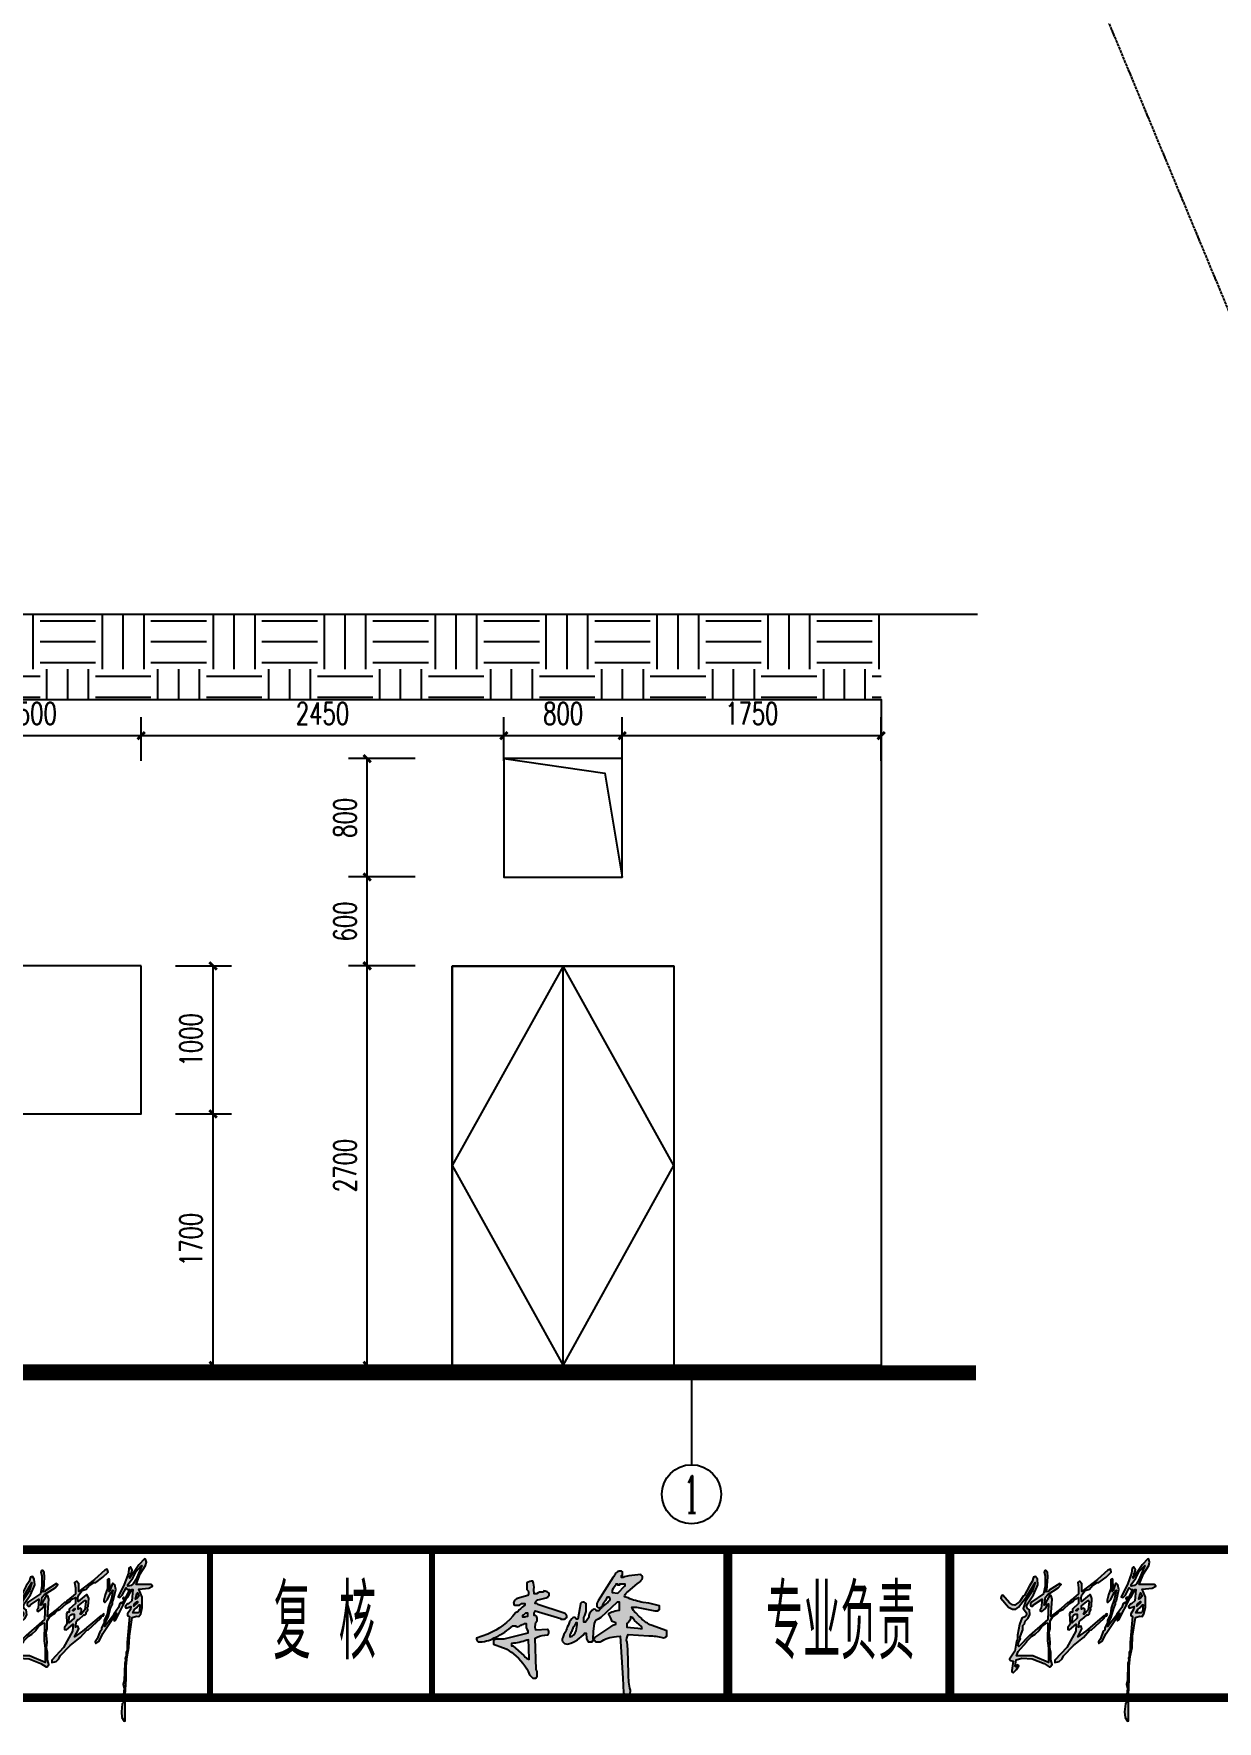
# Model space of a CAD drawing. Header units: millimetres. Extents: x -29538 to 115583, y -232866 to 15404.
# Drawn here: x 99341 to 107341, y -93585 to -82182 of the extents above; entities that cross this region are included whole.
import ezdxf
from ezdxf.enums import TextEntityAlignment as Align

# ---------------------------------------------------------------- set-up
doc = ezdxf.new("R2010")
doc.units = ezdxf.units.MM
doc.header["$LTSCALE"] = 10
doc.header["$MEASUREMENT"] = 0
doc.linetypes.add('DOTE', pattern=[2.42, 2, -0.2, 0.02, -0.2])
for name, color, linetype in [('AXIS', 3, 'Continuous'), ('AXIS_TEXT', 7, 'Continuous'), ('DIM_SYMB', 3, 'Continuous'), ('HIDE_B', 7, 'Continuous'), ('PUB_DIM', 3, 'Continuous'), ('QQ', 8, 'Continuous'), ('图框', 7, 'Continuous'), ('ＦＨＤＩ', 4, 'Continuous')]:
    doc.layers.add(name, color=color, linetype=linetype)
doc.styles.add('_TCH_AXIS', font='COMPLEX', dxfattribs={"bigfont": 'GBCBIG'})
doc.styles.add('COMPLEX', font='COMPLEX')
doc.styles.add('DIM_FONT', font='SIMPLEX', dxfattribs={"width": 0.7, "bigfont": 'GBCBIG'})
doc.styles.get("Standard").update_dxf_attribs({"font": 'gbenor.shx', "width": 0.75, "bigfont": 'gbcbig.shx'})
doc.dimstyles.new('DIMN50', dxfattribs={"dimscale": 0.5, "dimtxt": 300, "dimasz": 100, "dimexe": 250, "dimexo": 300, "dimgap": 150, "dimtad": 1, "dimdec": 0, "dimzin": 0, "dimdsep": 46, "dimtxsty": 'DIM_FONT', "dimblk": 'ARCHTICK', "dimcen": 0.09, "dimclrt": 7, "dimazin": 2, "dimtfac": 1, "dimtdec": 0, "dimtix": 1, "dimtmove": 2, "dimatfit": 3, "dimldrblk": 'ARCHTICK', "dimfxl": 0, "dimtolj": 1, "dimtzin": 0, "dimarcsym": 0})

# ---------------------------------------------------------------- blocks, each defined once
blk = doc.blocks.new('dwe')
at = {"linetype": 'Continuous'}
h = blk.add_hatch(color=256, dxfattribs=at)
h.paths.add_polyline_path([(32168.211, 20455.517), (32168.241, 20455.539, -0.076928), (32168.279, 20455.581, 0.343108), (32168.261, 20455.634), (32168.259, 20455.641), (32168.098, 20455.626, 0.082763), (32168.019, 20455.601), (32167.999, 20455.601), (32167.999, 20455.631), (32168.009, 20455.631), (32168.009, 20455.681, 0.433644), (32167.913, 20455.649, -0.083988), (32167.883, 20455.609), (32167.683, 20455.289, 0.241959), (32167.666, 20455.209, 0.088677), (32167.692, 20455.188), (32167.728, 20455.205, 0.005615), (32167.732, 20455.206), (32167.753, 20455.259, 0.154483), (32167.799, 20455.331, -1.209197), (32167.826, 20455.284, -0.109257), (32167.801, 20455.257, -0.116079), (32167.732, 20455.206), (32167.724, 20455.186, 0.148804), (32167.689, 20455.151), (32167.659, 20455.151), (32167.656, 20455.159, 0.636863), (32167.601, 20455.159, 0.220295), (32167.554, 20455.063), (32167.509, 20455.001), (32167.489, 20455.001), (32167.489, 20455.061), (32167.503, 20455.09), (32167.519, 20455.141), (32167.519, 20455.251), (32167.506, 20455.259, 0.524003), (32167.444, 20455.25), (32167.434, 20455.191), (32167.409, 20455.041), (32167.389, 20455.041), (32167.386, 20455.049, 0.551868), (32167.326, 20455.044, 0.11852), (32167.275, 20454.953, 0.071169), (32167.244, 20454.872), (32167.226, 20454.844, 0.10155), (32167.204, 20454.793, 0.705859), (32167.28, 20454.707, 0.161527), (32167.499, 20454.851), (32167.519, 20454.851), (32167.524, 20454.772), (32167.541, 20454.744), (32167.549, 20454.731), (32167.599, 20454.731), (32167.609, 20454.751), (32167.639, 20454.751), (32167.649, 20454.731), (32167.709, 20454.731, -0.124355), (32167.928, 20454.806), (32167.979, 20454.811), (32168.014, 20454.241), (32168.024, 20454.042, 0.594077), (32168.096, 20454.014, 0.243104), (32168.119, 20454.081, -0.084195), (32168.094, 20454.301), (32168.084, 20454.631), (32168.074, 20454.731), (32168.069, 20454.731, -0.200858), (32168.089, 20454.831), (32168.369, 20454.816, -0.063439), (32168.549, 20454.791, 0.343108), (32168.601, 20454.809), (32168.609, 20454.811), (32168.609, 20454.881), (32168.397, 20454.957), (32168.381, 20454.965, -0.084673), (32168.261, 20455.054, 0.071442), (32168.234, 20455.076), (32168.191, 20455.124, -0.149027), (32168.139, 20455.201), (32168.199, 20455.201), (32168.449, 20455.151), (32168.489, 20455.151, -0.295923), (32168.509, 20455.171), (32168.509, 20455.221), (32168.368, 20455.256), (32168.29, 20455.266, -0.064135), (32168.087, 20455.327), (32168.039, 20455.341, -0.249173), (32168.071, 20455.399), (32168.086, 20455.414)])
h.paths.add_polyline_path([(32168.049, 20455.491), (32168.041, 20455.489), (32167.949, 20455.391), (32167.869, 20455.401), (32167.869, 20455.431), (32167.886, 20455.454), (32167.915, 20455.493), (32167.919, 20455.511), (32167.949, 20455.511), (32167.949, 20455.501), (32167.969, 20455.501), (32167.969, 20455.511), (32168.049, 20455.511)], flags=16)
h.paths.add_polyline_path([(32167.969, 20455.271), (32167.969, 20455.161), (32167.938, 20455.156, 0.064743), (32167.841, 20455.127, 0.693991), (32167.834, 20455.09), (32167.851, 20455.054), (32167.87, 20455.006), (32167.897, 20454.997), (32167.919, 20454.991), (32167.919, 20454.971, 0.179878), (32167.871, 20454.949), (32167.851, 20454.937), (32167.636, 20454.794), (32167.629, 20454.771), (32167.609, 20454.771), (32167.614, 20454.872), (32167.624, 20454.951, -0.325645), (32167.681, 20455.039), (32167.716, 20455.064), (32167.936, 20455.264), (32167.939, 20455.271)], flags=16)
h.paths.add_polyline_path([(32168.119, 20455.071, -0.181335), (32168.156, 20455.049), (32168.173, 20455.023), (32168.266, 20454.939), (32168.279, 20454.911), (32168.22, 20454.916), (32168.069, 20454.931), (32168.069, 20454.981, 0.293881)], flags=16)
h.paths.add_polyline_path([(32167.399, 20454.991), (32167.399, 20454.961), (32167.384, 20454.882, -0.295272), (32167.299, 20454.801), (32167.299, 20454.831, 0.067267), (32167.325, 20454.883), (32167.343, 20454.93, 0.163021), (32167.369, 20454.971), (32167.379, 20454.966), (32167.379, 20454.991)], flags=16)
h = blk.add_hatch(color=256, dxfattribs=at)
h.paths.add_polyline_path([(32166.859, 20455.021, 0.138813), (32166.844, 20455.08, 0.305012), (32166.819, 20455.091, -0.192582), (32166.829, 20455.151), (32167.178, 20455.047), (32167.179, 20455.041, 0.254771), (32167.259, 20455.061, 0.439902), (32167.211, 20455.125), (32166.866, 20455.239, 0.288836), (32166.829, 20455.251, -0.33185), (32166.89, 20455.307), (32166.978, 20455.326, 0.248777), (32167.013, 20455.359), (32167.019, 20455.361), (32167.019, 20455.391), (32167.006, 20455.399, 0.156902), (32166.949, 20455.421, -0.226549), (32166.938, 20455.406, 0.203273), (32166.849, 20455.381), (32166.819, 20455.381), (32166.814, 20455.442, 0.141014), (32166.799, 20455.551, 0.181335), (32166.719, 20455.531), (32166.719, 20455.441, -0.388078), (32166.731, 20455.359), (32166.62, 20455.327, 0.123602), (32166.566, 20455.304, 0.460019), (32166.549, 20455.231), (32166.619, 20455.231), (32166.649, 20455.251), (32166.689, 20455.251), (32166.689, 20455.231), (32166.656, 20455.204), (32166.631, 20455.179, -0.071068), (32166.566, 20455.124, -0.129017), (32166.191, 20454.837), (32166.039, 20454.781, 0.313509), (32166.056, 20454.739), (32166.059, 20454.731, 0.126518), (32166.277, 20454.786), (32166.297, 20454.795, 0.073631), (32166.529, 20454.951), (32166.569, 20454.951), (32166.569, 20454.941, 0.306384), (32166.63, 20454.957, 0.101225), (32166.689, 20454.981), (32166.709, 20454.981, 0.192884), (32166.729, 20454.881), (32166.729, 20454.851), (32166.711, 20454.847), (32166.409, 20454.771), (32166.289, 20454.771, -0.295923), (32166.269, 20454.751), (32166.269, 20454.701), (32166.39, 20454.656), (32166.417, 20454.647, -0.097505), (32166.536, 20454.569, -0.139219), (32166.756, 20454.289), (32166.799, 20454.241), (32166.839, 20454.241), (32166.859, 20454.271), (32166.859, 20454.331), (32166.844, 20454.36), (32166.829, 20454.781), (32166.857, 20454.795, -0.122446), (32166.998, 20454.826, 0.488889), (32166.999, 20454.901), (32166.839, 20454.891, -0.138685), (32166.834, 20454.962, -0.251793)])
h.paths.add_polyline_path([(32166.729, 20455.081), (32166.7, 20455.077), (32166.699, 20455.071), (32166.659, 20455.071), (32166.659, 20455.091, 0.200858), (32166.699, 20455.121), (32166.729, 20455.121)], flags=16)
h.paths.add_polyline_path([(32166.739, 20454.761), (32166.744, 20454.652), (32166.749, 20454.491, -0.10594), (32166.681, 20454.544), (32166.676, 20454.549), (32166.527, 20454.677), (32166.509, 20454.681), (32166.509, 20454.711, 0.075528), (32166.718, 20454.756)], flags=16)
at = {"color": 7, "linetype": 'Continuous'}
for points in [[(32167.692, 20455.188), (32167.728, 20455.205, 0.121773), (32167.801, 20455.257, 0.109257), (32167.826, 20455.284, 1.209197), (32167.799, 20455.331, -0.154483), (32167.753, 20455.259), (32167.724, 20455.186, 0.148804), (32167.689, 20455.151), (32167.659, 20455.151), (32167.656, 20455.159, 0.636863), (32167.601, 20455.159, 0.220295), (32167.554, 20455.063), (32167.509, 20455.001), (32167.489, 20455.001), (32167.489, 20455.061), (32167.503, 20455.09), (32167.519, 20455.141), (32167.519, 20455.251), (32167.506, 20455.259, 0.524003), (32167.444, 20455.25), (32167.434, 20455.191), (32167.409, 20455.041), (32167.389, 20455.041), (32167.386, 20455.049, 0.551868), (32167.326, 20455.044, 0.11852), (32167.275, 20454.953, 0.071169), (32167.244, 20454.872), (32167.226, 20454.844, 0.10155), (32167.204, 20454.793, 0.705859), (32167.28, 20454.707, 0.161527), (32167.499, 20454.851), (32167.519, 20454.851), (32167.524, 20454.772), (32167.541, 20454.744), (32167.549, 20454.731), (32167.599, 20454.731), (32167.609, 20454.751), (32167.639, 20454.751), (32167.649, 20454.731), (32167.709, 20454.731, -0.124355), (32167.928, 20454.806), (32167.979, 20454.811), (32168.014, 20454.241), (32168.024, 20454.042, 0.594077), (32168.096, 20454.014, 0.243104), (32168.119, 20454.081, -0.084195), (32168.094, 20454.301), (32168.084, 20454.631), (32168.074, 20454.731), (32168.069, 20454.731, -0.200858), (32168.089, 20454.831), (32168.369, 20454.816, -0.063439), (32168.549, 20454.791, 0.343108), (32168.601, 20454.809), (32168.609, 20454.811), (32168.609, 20454.881), (32168.397, 20454.957), (32168.381, 20454.965, -0.084673), (32168.261, 20455.054, 0.071442), (32168.234, 20455.076), (32168.191, 20455.124, -0.149027), (32168.139, 20455.201), (32168.199, 20455.201), (32168.449, 20455.151), (32168.489, 20455.151, -0.295923), (32168.509, 20455.171), (32168.509, 20455.221), (32168.368, 20455.256), (32168.29, 20455.266, -0.064135), (32168.087, 20455.327), (32168.039, 20455.341, -0.249173), (32168.071, 20455.399), (32168.086, 20455.414), (32168.211, 20455.517), (32168.241, 20455.539, -0.076928), (32168.279, 20455.581, 0.343108), (32168.261, 20455.634), (32168.259, 20455.641), (32168.098, 20455.626, 0.082763), (32168.019, 20455.601), (32167.999, 20455.601), (32167.999, 20455.631), (32168.009, 20455.631), (32168.009, 20455.681, 0.433644), (32167.913, 20455.649, -0.083988), (32167.883, 20455.609), (32167.683, 20455.289, 0.241959), (32167.666, 20455.209, 0.088677), (32167.692, 20455.188, 0.088677)], [(32167.379, 20454.966), (32167.369, 20454.971, -0.163021), (32167.343, 20454.93), (32167.325, 20454.883, -0.067267), (32167.299, 20454.831), (32167.299, 20454.801, 0.295272), (32167.384, 20454.882), (32167.399, 20454.961), (32167.399, 20454.991), (32167.379, 20454.991), (32167.379, 20454.966)]]:
    blk.add_lwpolyline(points, format="xyb", close=True, dxfattribs=at)
for points in [[(32166.289, 20454.771, -0.295923), (32166.269, 20454.751), (32166.269, 20454.701), (32166.39, 20454.656), (32166.417, 20454.647, -0.097505), (32166.536, 20454.569, -0.139219), (32166.756, 20454.289), (32166.799, 20454.241), (32166.839, 20454.241), (32166.859, 20454.271), (32166.859, 20454.331), (32166.844, 20454.36), (32166.829, 20454.781), (32166.857, 20454.795, -0.122446), (32166.998, 20454.826, 0.488889), (32166.999, 20454.901), (32166.839, 20454.891, -0.138685), (32166.834, 20454.962, -0.251793), (32166.859, 20455.021, 0.138813), (32166.844, 20455.08, 0.305012), (32166.819, 20455.091, -0.192582), (32166.829, 20455.151), (32167.178, 20455.047), (32167.179, 20455.041, 0.254771), (32167.259, 20455.061, 0.439902), (32167.211, 20455.125), (32166.866, 20455.239, 0.288836), (32166.829, 20455.251, -0.33185), (32166.89, 20455.307), (32166.978, 20455.326, 0.248777), (32167.013, 20455.359), (32167.019, 20455.361), (32167.019, 20455.391), (32167.006, 20455.399, 0.156902), (32166.949, 20455.421, -0.226549), (32166.938, 20455.406, 0.203273), (32166.849, 20455.381), (32166.819, 20455.381), (32166.814, 20455.442, 0.141014), (32166.799, 20455.551, 0.181335), (32166.719, 20455.531), (32166.719, 20455.441, -0.388078), (32166.731, 20455.359), (32166.62, 20455.327, 0.123602), (32166.566, 20455.304, 0.460019), (32166.549, 20455.231), (32166.619, 20455.231), (32166.649, 20455.251), (32166.689, 20455.251), (32166.689, 20455.231), (32166.656, 20455.204), (32166.631, 20455.179, -0.071068), (32166.566, 20455.124, -0.129017), (32166.191, 20454.837), (32166.039, 20454.781, 0.313509), (32166.056, 20454.739), (32166.059, 20454.731, 0.126518), (32166.277, 20454.786), (32166.297, 20454.795, 0.073631), (32166.529, 20454.951), (32166.569, 20454.951), (32166.569, 20454.941, 0.306384), (32166.63, 20454.957, 0.101225), (32166.689, 20454.981), (32166.709, 20454.981, 0.192884), (32166.729, 20454.881), (32166.729, 20454.851), (32166.711, 20454.847), (32166.409, 20454.771), (32166.289, 20454.771), (32166.279, 20454.781)], [(32166.699, 20455.071), (32166.7, 20455.077), (32166.729, 20455.081), (32166.729, 20455.121), (32166.699, 20455.121, -0.200858), (32166.659, 20455.091), (32166.659, 20455.071), (32166.699, 20455.071)], [(32167.629, 20454.771), (32167.636, 20454.794), (32167.851, 20454.937), (32167.871, 20454.949, -0.179878), (32167.919, 20454.971), (32167.919, 20454.991), (32167.897, 20454.997), (32167.87, 20455.006), (32167.851, 20455.054), (32167.834, 20455.09, -0.693991), (32167.841, 20455.127, -0.064743), (32167.938, 20455.156), (32167.969, 20455.161), (32167.969, 20455.271), (32167.939, 20455.271), (32167.936, 20455.264), (32167.716, 20455.064), (32167.681, 20455.039, 0.325645), (32167.624, 20454.951), (32167.614, 20454.872), (32167.609, 20454.771), (32167.629, 20454.771)], [(32168.279, 20454.911), (32168.266, 20454.939), (32168.173, 20455.023), (32168.156, 20455.049, 0.181335), (32168.119, 20455.071, -0.293881), (32168.069, 20454.981), (32168.069, 20454.931), (32168.22, 20454.916), (32168.279, 20454.911)], [(32166.749, 20454.491), (32166.744, 20454.652), (32166.739, 20454.761), (32166.718, 20454.756, -0.075528), (32166.509, 20454.711), (32166.509, 20454.681), (32166.527, 20454.677), (32166.676, 20454.549), (32166.681, 20454.544, 0.10594), (32166.749, 20454.491)]]:
    blk.add_lwpolyline(points, format="xyb", dxfattribs=at)
blk.add_lwpolyline([(32167.949, 20455.391), (32168.041, 20455.489), (32168.049, 20455.491), (32168.049, 20455.511), (32167.969, 20455.511), (32167.969, 20455.501), (32167.949, 20455.501), (32167.949, 20455.511), (32167.919, 20455.511), (32167.915, 20455.493), (32167.886, 20455.454), (32167.869, 20455.431), (32167.869, 20455.401), (32167.949, 20455.391)], dxfattribs=at)
blk = doc.blocks.new('chf')
at = {"linetype": 'Continuous'}
h = blk.add_hatch(color=4, dxfattribs=at)
h.paths.add_polyline_path([(283, 254), (289, 260), (293, 268), (292, 278), (288, 281), (286, 285), (288, 291), (301, 310), (310, 331), (309, 343), (305, 349), (301, 347), (298, 338), (292, 329), (282, 309), (279, 307), (272, 296), (261, 288), (256, 289), (250, 293), (236, 309), (233, 308), (232, 303), (248, 284), (256, 280), (263, 280), (269, 284), (286, 306), (304, 336), (298, 317), (284, 296), (279, 281), (286, 272), (286, 267), (284, 264), (276, 261), (271, 247), (267, 225), (267, 216), (265, 212), (261, 191), (250, 174), (252, 171), (258, 170), (255, 150), (255, 147), (258, 145), (265, 152), (270, 160), (266, 162), (264, 158), (262, 159), (264, 173), (276, 176), (298, 175), (323, 165), (334, 158), (336, 158), (340, 163), (337, 173), (337, 188), (335, 198), (336, 210), (334, 231), (336, 238), (336, 255), (341, 263), (351, 270), (356, 276), (363, 279), (377, 292), (384, 296), (387, 300), (396, 304), (396, 292), (383, 280), (383, 273), (379, 273), (377, 270), (378, 248), (373, 241), (373, 237), (377, 236), (391, 248), (390, 233), (371, 199), (346, 172), (346, 167), (355, 169), (361, 175), (364, 181), (385, 203), (406, 220), (420, 235), (423, 236), (449, 260), (452, 265), (450, 266), (411, 233), (394, 221), (403, 238), (401, 244), (396, 242), (398, 254), (401, 258), (403, 258), (414, 268), (416, 267), (419, 270), (419, 273), (422, 278), (421, 283), (423, 286), (424, 302), (421, 310), (419, 310), (402, 296), (401, 304), (403, 310), (410, 319), (419, 322), (425, 330), (435, 336), (439, 336), (454, 347), (465, 358), (464, 363), (463, 364), (458, 362), (436, 342), (403, 317), (403, 333), (398, 339), (394, 336), (396, 325), (396, 312), (380, 299), (376, 294), (373, 294), (359, 281), (337, 264), (340, 301), (338, 308), (335, 309), (323, 288), (326, 305), (331, 311), (353, 325), (359, 332), (356, 334), (334, 320), (332, 317), (327, 316), (329, 320), (331, 348), (330, 357), (327, 361), (325, 361), (323, 358), (325, 350), (325, 328), (322, 312), (297, 295), (294, 291), (294, 288), (296, 286), (299, 286), (301, 289), (319, 301), (317, 281), (315, 278), (315, 276), (318, 275), (326, 281), (329, 286), (329, 290), (332, 291), (331, 258), (292, 224), (270, 201), (268, 202), (269, 209), (273, 217), (272, 220), (278, 236), (278, 245), (282, 249)])
h.paths.add_polyline_path([(297, 223), (304, 227), (313, 235), (313, 237), (318, 243), (329, 251), (331, 250), (330, 213), (332, 197), (332, 167), (299, 181), (265, 181), (268, 190), (286, 210), (287, 213)], flags=16)
h.paths.add_polyline_path([(382, 251), (383, 264), (386, 268), (389, 269), (393, 269), (393, 261)], flags=16)
h.paths.add_polyline_path([(390, 277), (394, 281), (395, 281), (395, 279), (392, 276)], flags=16)
h.paths.add_polyline_path([(402, 280), (402, 287), (416, 298), (417, 298), (418, 296), (416, 278), (408, 269), (406, 269), (409, 275), (409, 280), (407, 282)], flags=16)
h.paths.add_polyline_path([(508, 291), (506, 291), (501, 285), (503, 282), (513, 285), (512, 279), (506, 270), (506, 266), (510, 264), (505, 209), (505, 193), (503, 188), (503, 180), (501, 176), (502, 171), (500, 166), (499, 129), (497, 121), (499, 112), (497, 93), (498, 83), (495, 80), (493, 63), (494, 51), (499, 43), (501, 44), (501, 98), (503, 132), (503, 159), (505, 180), (509, 199), (510, 223), (516, 262), (525, 265), (530, 264), (534, 270), (537, 283), (537, 305), (530, 322), (551, 324), (559, 328), (556, 332), (524, 332), (533, 354), (544, 372), (546, 379), (544, 385), (542, 386), (530, 373), (511, 345), (510, 347), (513, 352), (513, 356), (515, 358), (516, 363), (512, 369), (509, 366), (508, 356), (499, 332), (486, 306), (490, 304), (495, 309), (503, 325), (506, 321), (510, 321), (498, 297), (494, 292), (493, 294), (490, 292), (487, 283), (477, 269), (479, 267), (483, 271), (477, 258), (478, 255), (481, 257), (504, 302), (507, 305), (515, 321), (517, 321), (515, 297)])
h.paths.add_polyline_path([(520, 290), (526, 295), (527, 296), (527, 293), (519, 286)], flags=16)
h.paths.add_polyline_path([(523, 301), (526, 313), (527, 314), (530, 307), (526, 302)], flags=16)
h.paths.add_polyline_path([(530, 289), (532, 289), (531, 275), (528, 272), (517, 272), (521, 279), (526, 283)], flags=16)
h.paths.add_polyline_path([(507, 328), (507, 332), (517, 345), (524, 359), (535, 371), (536, 372), (524, 343), (518, 333), (514, 330)], flags=16)
h.paths.add_polyline_path([(467, 317), (469, 325), (468, 343), (466, 344), (464, 342), (464, 323), (459, 310), (456, 299), (456, 296), (458, 294), (464, 300), (471, 315), (475, 320), (472, 302), (465, 282), (463, 269), (457, 256), (457, 251), (451, 240), (451, 236), (448, 233), (442, 217), (438, 211), (439, 207), (446, 212), (454, 228), (478, 264), (477, 268), (458, 243), (459, 250), (465, 263), (470, 282), (474, 290), (474, 295), (476, 298), (481, 321), (479, 331), (476, 334), (474, 334), (469, 319)])
h.paths.add_polyline_path([(499, 304), (498, 305), (496, 303), (497, 301)], flags=17)
h.paths.add_polyline_path([(457, 269), (455, 270), (452, 266), (454, 265)], flags=17)
at = {"color": 4, "linetype": 'Continuous', "elevation": 15644317}
for points in [[(464, 363), (463, 364), (458, 362), (436, 342), (403, 317), (403, 333), (398, 339), (394, 336), (396, 325), (396, 312), (380, 299), (376, 294), (373, 294), (359, 281), (337, 264), (340, 301), (338, 308), (335, 309), (323, 288), (326, 305), (331, 311), (353, 325), (359, 332), (356, 334), (334, 320), (332, 317), (327, 316), (329, 320), (331, 348), (330, 357), (327, 361), (325, 361), (323, 358), (325, 350), (325, 328), (322, 312), (297, 295), (294, 291), (294, 288), (296, 286), (299, 286), (301, 289), (319, 301), (317, 281), (315, 278), (315, 276), (318, 275), (326, 281), (329, 286), (329, 290), (332, 291), (331, 258), (292, 224), (270, 201), (268, 202), (269, 209), (273, 217), (272, 220), (278, 236), (278, 245), (282, 249), (283, 254), (289, 260), (293, 268), (292, 278), (288, 281), (286, 285), (288, 291), (301, 310), (310, 331), (309, 343), (305, 349), (301, 347), (298, 338), (292, 329), (282, 309), (279, 307), (272, 296), (261, 288), (256, 289), (250, 293), (236, 309), (233, 308), (232, 303), (248, 284), (256, 280), (263, 280), (269, 284), (286, 306), (304, 336), (298, 317), (284, 296), (279, 281), (286, 272), (286, 267), (284, 264), (276, 261), (271, 247), (267, 225), (267, 216), (265, 212), (261, 191), (250, 174), (252, 171), (258, 170), (255, 150), (255, 147), (258, 145), (265, 152), (270, 160), (266, 162), (264, 158), (262, 159), (264, 173), (276, 176), (298, 175), (323, 165), (334, 158), (336, 158), (340, 163), (337, 173), (337, 188), (335, 198), (336, 210), (334, 231), (336, 238), (336, 255), (341, 263), (351, 270), (356, 276), (363, 279), (377, 292), (384, 296), (387, 300), (396, 304), (396, 292), (383, 280), (383, 273), (379, 273), (377, 270), (378, 248), (373, 241), (373, 237), (377, 236), (391, 248), (390, 233), (371, 199), (346, 172), (346, 167), (355, 169), (361, 175), (364, 181), (385, 203), (406, 220), (420, 235), (423, 236), (449, 260), (452, 265), (450, 266), (411, 233), (394, 221), (403, 238), (401, 244), (396, 242), (398, 254), (401, 258), (403, 258), (414, 268), (416, 267), (419, 270), (419, 273), (422, 278), (421, 283), (423, 286), (424, 302), (421, 310), (419, 310), (402, 296), (401, 304), (403, 310), (410, 319), (419, 322), (425, 330), (435, 336), (439, 336), (454, 347), (465, 358), (464, 363)], [(544, 385), (542, 386), (530, 373), (511, 345), (510, 347), (513, 352), (513, 356), (515, 358), (516, 363), (512, 369), (509, 366), (508, 356), (499, 332), (486, 306), (490, 304), (495, 309), (503, 325), (506, 321), (510, 321), (498, 297), (494, 292), (493, 294), (490, 292), (487, 283), (477, 269), (479, 267), (483, 271), (477, 258), (478, 255), (481, 257), (504, 302), (507, 305), (515, 321), (517, 321), (515, 297), (508, 291), (506, 291), (501, 285), (503, 282), (513, 285), (512, 279), (506, 270), (506, 266), (510, 264), (505, 209), (505, 193), (503, 188), (503, 180), (501, 176), (502, 171), (500, 166), (499, 129), (497, 121), (499, 112), (497, 93), (498, 83), (495, 80), (493, 63), (494, 51), (499, 43), (501, 44), (501, 98), (503, 132), (503, 159), (505, 180), (509, 199), (510, 223), (516, 262), (525, 265), (530, 264), (534, 270), (537, 283), (537, 305), (530, 322), (551, 324), (559, 328), (556, 332), (524, 332), (533, 354), (544, 372), (546, 379), (544, 385)], [(535, 371), (536, 372), (524, 343), (518, 333), (514, 330), (507, 328), (507, 332), (517, 345), (524, 359), (535, 371)], [(468, 343), (466, 344), (464, 342), (464, 323), (459, 310), (456, 299), (456, 296), (458, 294), (464, 300), (471, 315), (475, 320), (472, 302), (465, 282), (463, 269), (457, 256), (457, 251), (451, 240), (451, 236), (448, 233), (442, 217), (438, 211), (439, 207), (446, 212), (454, 228), (478, 264), (477, 268), (458, 243), (459, 250), (465, 263), (470, 282), (474, 290), (474, 295), (476, 298), (481, 321), (479, 331), (476, 334), (474, 334), (469, 319), (467, 317), (469, 325), (468, 343)], [(416, 298), (417, 298), (418, 296), (416, 278), (408, 269), (406, 269), (409, 275), (409, 280), (407, 282), (402, 280), (402, 287), (416, 298)], [(499, 304), (498, 305), (496, 303), (497, 301), (499, 304)], [(530, 289), (532, 289), (531, 275), (528, 272), (517, 272), (521, 279), (526, 283), (530, 289)], [(526, 295), (527, 296), (527, 293), (519, 286), (520, 290), (526, 295)], [(526, 313), (527, 314), (530, 307), (526, 302), (523, 301), (526, 313)], [(329, 251), (331, 250), (330, 213), (332, 197), (332, 167), (299, 181), (265, 181), (268, 190), (286, 210), (287, 213), (297, 223), (304, 227), (313, 235), (313, 237), (318, 243), (329, 251)], [(389, 269), (393, 269), (393, 261), (382, 251), (383, 264), (386, 268), (389, 269)], [(394, 281), (395, 281), (395, 279), (392, 276), (390, 277), (394, 281)], [(457, 269), (455, 270), (452, 266), (454, 265), (457, 269)]]:
    blk.add_lwpolyline(points, dxfattribs=at)
blk = doc.blocks.new('_ArchTick')
at = {"color": 0, "linetype": 'ByBlock', "const_width": 0.4}
blk.add_lwpolyline([(-0.5, -0.5), (0.5, 0.5)], dxfattribs=at)
blk = doc.blocks.new('*D712')
at = {"layer": 'Defpoints', "color": 0}
for p in [(105069, -86925), (103319, -87246), (105069, -87246)]:
    blk.add_point(p, dxfattribs=at)
at = {"layer": 'PUB_DIM', "color": 0, "lineweight": -2}
for p, q in [((103319, -87096), (103319, -86800)), ((105069, -87096), (105069, -86800)), ((103319, -86925), (105069, -86925))]:
    blk.add_line(p, q, dxfattribs=at)
at = {"layer": 'PUB_DIM', "color": 0, "lineweight": -2, "xscale": 50, "yscale": 50, "zscale": 50, "rotation": 180}
blk.add_blockref('_ArchTick', (103319, -86925), dxfattribs=at)
at = {"layer": 'PUB_DIM', "color": 0, "lineweight": -2, "xscale": 50, "yscale": 50, "zscale": 50}
blk.add_blockref('_ArchTick', (105069, -86925), dxfattribs=at)
at = {"layer": 'PUB_DIM', "color": 7, "insert": (104194, -86775), "char_height": 150, "attachment_point": 5, "style": 'DIM_FONT'}
blk.add_mtext('\\A1;1750', dxfattribs=at)
blk = doc.blocks.new('*D713')
at = {"layer": 'Defpoints', "color": 0}
for p in [(103319, -86925), (102519, -87246), (103319, -87246)]:
    blk.add_point(p, dxfattribs=at)
at = {"layer": 'PUB_DIM', "color": 0, "lineweight": -2}
for p, q in [((102519, -87096), (102519, -86800)), ((103319, -87096), (103319, -86800)), ((102519, -86925), (103319, -86925))]:
    blk.add_line(p, q, dxfattribs=at)
at = {"layer": 'PUB_DIM', "color": 0, "lineweight": -2, "xscale": 50, "yscale": 50, "zscale": 50, "rotation": 180}
blk.add_blockref('_ArchTick', (102519, -86925), dxfattribs=at)
at = {"layer": 'PUB_DIM', "color": 0, "lineweight": -2, "xscale": 50, "yscale": 50, "zscale": 50}
blk.add_blockref('_ArchTick', (103319, -86925), dxfattribs=at)
at = {"layer": 'PUB_DIM', "color": 7, "insert": (102919, -86775), "char_height": 150, "attachment_point": 5, "style": 'DIM_FONT'}
blk.add_mtext('\\A1;800', dxfattribs=at)
blk = doc.blocks.new('*D714')
at = {"layer": 'Defpoints', "color": 0}
for p in [(102519, -86925), (100068, -87246), (102519, -87246)]:
    blk.add_point(p, dxfattribs=at)
at = {"layer": 'PUB_DIM', "color": 0, "lineweight": -2}
for p, q in [((100068, -87096), (100068, -86800)), ((102519, -87096), (102519, -86800)), ((100068, -86925), (102519, -86925))]:
    blk.add_line(p, q, dxfattribs=at)
at = {"layer": 'PUB_DIM', "color": 0, "lineweight": -2, "xscale": 50, "yscale": 50, "zscale": 50, "rotation": 180}
blk.add_blockref('_ArchTick', (100068, -86925), dxfattribs=at)
at = {"layer": 'PUB_DIM', "color": 0, "lineweight": -2, "xscale": 50, "yscale": 50, "zscale": 50}
blk.add_blockref('_ArchTick', (102519, -86925), dxfattribs=at)
at = {"layer": 'PUB_DIM', "color": 7, "insert": (101294, -86775), "char_height": 150, "attachment_point": 5, "style": 'DIM_FONT'}
blk.add_mtext('\\A1;2450', dxfattribs=at)
blk = doc.blocks.new('*D715')
at = {"layer": 'Defpoints', "color": 0}
for p in [(100068, -86925), (98568, -87246), (100068, -87246)]:
    blk.add_point(p, dxfattribs=at)
at = {"layer": 'PUB_DIM', "color": 0, "lineweight": -2}
for p, q in [((98568, -87096), (98568, -86800)), ((100068, -87096), (100068, -86800)), ((98568, -86925), (100068, -86925))]:
    blk.add_line(p, q, dxfattribs=at)
at = {"layer": 'PUB_DIM', "color": 0, "lineweight": -2, "xscale": 50, "yscale": 50, "zscale": 50, "rotation": 180}
blk.add_blockref('_ArchTick', (98568, -86925), dxfattribs=at)
at = {"layer": 'PUB_DIM', "color": 0, "lineweight": -2, "xscale": 50, "yscale": 50, "zscale": 50}
blk.add_blockref('_ArchTick', (100068, -86925), dxfattribs=at)
at = {"layer": 'PUB_DIM', "color": 7, "insert": (99318, -86775), "char_height": 150, "attachment_point": 5, "style": 'DIM_FONT'}
blk.add_mtext('\\A1;1500', dxfattribs=at)
blk = doc.blocks.new('*D722')
at = {"layer": 'Defpoints', "color": 0}
for p in [(100150, -88481), (100554, -88481), (100150, -89481)]:
    blk.add_point(p, dxfattribs=at)
at = {"layer": 'PUB_DIM', "color": 0, "lineweight": -2}
for p, q in [((100300, -88481), (100679, -88481)), ((100554, -89481), (100554, -88481)), ((100300, -89481), (100679, -89481))]:
    blk.add_line(p, q, dxfattribs=at)
at = {"layer": 'PUB_DIM', "color": 0, "lineweight": -2, "xscale": 50, "yscale": 50, "zscale": 50}
for p, rotation in [((100554, -88481), 90), ((100554, -89481), 270)]:
    blk.add_blockref('_ArchTick', p, dxfattribs=dict(at, rotation=rotation))
at = {"layer": 'PUB_DIM', "color": 7, "insert": (100404, -88981), "char_height": 150, "attachment_point": 5, "rotation": 90, "style": 'DIM_FONT'}
blk.add_mtext('\\A1;1000', dxfattribs=at)
blk = doc.blocks.new('*D723')
at = {"layer": 'Defpoints', "color": 0}
for p in [(100150, -89481), (100554, -89481), (100150, -91180)]:
    blk.add_point(p, dxfattribs=at)
at = {"layer": 'PUB_DIM', "color": 0, "lineweight": -2}
for p, q in [((100300, -89481), (100679, -89481)), ((100554, -91180), (100554, -89481)), ((100300, -91180), (100679, -91180))]:
    blk.add_line(p, q, dxfattribs=at)
at = {"layer": 'PUB_DIM', "color": 0, "lineweight": -2, "xscale": 50, "yscale": 50, "zscale": 50}
for p, rotation in [((100554, -89481), 90), ((100554, -91180), 270)]:
    blk.add_blockref('_ArchTick', p, dxfattribs=dict(at, rotation=rotation))
at = {"layer": 'PUB_DIM', "color": 7, "insert": (100404, -90330), "char_height": 150, "attachment_point": 5, "rotation": 90, "style": 'DIM_FONT'}
blk.add_mtext('\\A1;1700', dxfattribs=at)
blk = doc.blocks.new('*D724')
at = {"layer": 'Defpoints', "color": 0}
for p in [(101595, -87080), (102069, -87080), (102069, -87880)]:
    blk.add_point(p, dxfattribs=at)
at = {"layer": 'PUB_DIM', "color": 0, "lineweight": -2}
for p, q in [((101919, -87080), (101470, -87080)), ((101595, -87880), (101595, -87080)), ((101919, -87880), (101470, -87880))]:
    blk.add_line(p, q, dxfattribs=at)
at = {"layer": 'PUB_DIM', "color": 0, "lineweight": -2, "xscale": 50, "yscale": 50, "zscale": 50}
for p, rotation in [((101595, -87080), 90), ((101595, -87880), 270)]:
    blk.add_blockref('_ArchTick', p, dxfattribs=dict(at, rotation=rotation))
at = {"layer": 'PUB_DIM', "color": 7, "insert": (101445, -87480), "char_height": 150, "attachment_point": 5, "rotation": 90, "style": 'DIM_FONT'}
blk.add_mtext('\\A1;800', dxfattribs=at)
blk = doc.blocks.new('*D725')
at = {"layer": 'Defpoints', "color": 0}
for p in [(101595, -87880), (102069, -87880), (102069, -88480)]:
    blk.add_point(p, dxfattribs=at)
at = {"layer": 'PUB_DIM', "color": 0, "lineweight": -2}
for p, q in [((101919, -87880), (101470, -87880)), ((101595, -88480), (101595, -87880)), ((101919, -88480), (101470, -88480))]:
    blk.add_line(p, q, dxfattribs=at)
at = {"layer": 'PUB_DIM', "color": 0, "lineweight": -2, "xscale": 50, "yscale": 50, "zscale": 50}
for p, rotation in [((101595, -87880), 90), ((101595, -88480), 270)]:
    blk.add_blockref('_ArchTick', p, dxfattribs=dict(at, rotation=rotation))
at = {"layer": 'PUB_DIM', "color": 7, "insert": (101445, -88180), "char_height": 150, "attachment_point": 5, "rotation": 90, "style": 'DIM_FONT'}
blk.add_mtext('\\A1;600', dxfattribs=at)
blk = doc.blocks.new('*D726')
at = {"layer": 'Defpoints', "color": 0}
for p in [(101595, -88480), (102069, -88480), (102069, -91180)]:
    blk.add_point(p, dxfattribs=at)
at = {"layer": 'PUB_DIM', "color": 0, "lineweight": -2}
for p, q in [((101919, -88480), (101470, -88480)), ((101595, -91180), (101595, -88480)), ((101919, -91180), (101470, -91180))]:
    blk.add_line(p, q, dxfattribs=at)
at = {"layer": 'PUB_DIM', "color": 0, "lineweight": -2, "xscale": 50, "yscale": 50, "zscale": 50}
for p, rotation in [((101595, -88480), 90), ((101595, -91180), 270)]:
    blk.add_blockref('_ArchTick', p, dxfattribs=dict(at, rotation=rotation))
at = {"layer": 'PUB_DIM', "color": 7, "insert": (101445, -89830), "char_height": 150, "attachment_point": 5, "rotation": 90, "style": 'DIM_FONT'}
blk.add_mtext('\\A1;2700', dxfattribs=at)
blk = doc.blocks.new('_AXISO')
blk.add_circle((0, 0), 0.5)
at = {"layer": 'AXIS_TEXT', "style": 'COMPLEX', "width": 1.041667}
blk.add_attdef('A', text='', height=0.56, dxfattribs=at).set_placement((-0.25, -0.28), (0.25, -0.28), align=Align.FIT)

msp = doc.modelspace()

# ---------------------------------------------------------------- hatches: boundary and pattern name
h = msp.add_hatch()
h.set_pattern_fill('土壤', color=256, scale=100)
h.set_pattern_definition([(0, (-49866.44, -57930.2), (375, 375), [375, -375]), (0, (-49866.44, -57789.56), (375, 375), [375, -375]), (0, (-49866.44, -57648.94), (375, 375), [375, -375]), (90, (-49819.56, -57602.06), (-375, 375), [375, -375]), (90, (-49678.94, -57602.06), (-375, 375), [375, -375]), (90, (-49538.3, -57602.06), (-375, 375), [375, -375])])
h.paths.add_polyline_path([(84868.82, -86106.21), (105068.82, -86106.21), (105068.82, -86680.21), (84868.82, -86680.21)])

# ---------------------------------------------------------------- linework, layer by layer
at = {"linetype": 'DOTE'}
msp.add_line((105028.25, -78316.01), (108971.01, -87787.87), dxfattribs=at)
for p, q in [((103668.8, -88481.66), (102168.8, -88481.66)), ((102918.8, -88481.66), (102168.8, -89830.07)), ((102918.8, -91180.21), (102918.8, -88481.66)), ((103668.8, -89830.07), (102918.8, -88481.66)), ((102168.8, -89830.07), (102918.8, -91180.21)), ((102918.8, -91180.21), (103668.8, -89830.07))]:
    msp.add_line(p, q)
for points in [[(84868.82, -86680.21), (105068.82, -86680.21), (105068.82, -91180.21), (84868.82, -91180.21)], [(103318.8, -87080.21), (102518.8, -87080.21), (102518.8, -87880.21), (103318.8, -87880.21)], [(100068.39, -88480.66), (98568.39, -88480.66), (98568.39, -89480.66), (100068.39, -89480.66)], [(102168.8, -88481.66), (103668.8, -88481.66), (103668.8, -91180.21), (102168.8, -91180.21)]]:
    msp.add_lwpolyline(points, close=True)
msp.add_lwpolyline([(102518.8, -87080.21), (103200.98, -87179.44), (103318.8, -87880.21)])
at = {"const_width": 100}
msp.add_lwpolyline([(81246.1, -91230.21), (105709.97, -91230.21)], dxfattribs=at)
at = {"layer": 'AXIS'}
msp.add_line((103787.25, -91230.21), (103787.25, -91851.51), dxfattribs=at)
at = {"layer": 'DIM_SYMB'}
msp.add_lwpolyline([(105720.59, -86106.21), (93609.59, -86106.21), (93571.37, -86211.21), (93534.34, -86001.21), (93497.09, -86106.21), (81386.09, -86106.21)], dxfattribs=at)
at = {"layer": 'HIDE_B', "flags": 128}
msp.add_lwpolyline([(76532.6, -92425.77), (76532.6, -92425.77), (76532.6, -92425.77), (76532.6, -65725.77), (76532.6, -65725.77), (76532.6, -65725.77), (114532.6, -65725.77), (114532.6, -65725.77), (114532.6, -65725.77), (114532.6, -65725.77), (114532.6, -65725.77), (114532.6, -65725.77), (114532.6, -92425.77), (114532.6, -92425.77), (76532.6, -92425.77)], close=True, dxfattribs=at)
at = {"layer": 'QQ'}
for p, q in [((102168.8, -88479.93), (102168.8, -91180.21)), ((102168.8, -88481.66), (102168.8, -88481.66)), ((103668.8, -88479.93), (103668.8, -91180.21)), ((103668.8, -88481.66), (103668.8, -88481.66))]:
    msp.add_line(p, q, dxfattribs=at)
at = {"layer": '图框', "linetype": 'Continuous', "const_width": 60}
for points in [[(114532.6, -65725.77), (76532.6, -65725.77), (76532.6, -93425.77), (114532.6, -93425.77), (114532.6, -65725.77)], [(76532.6, -92425.77), (114532.6, -92425.77)], [(104032.6, -93425.77), (104032.6, -92425.77)], [(104032.6, -93425.77), (104032.6, -92425.77)], [(105532.6, -93425.77), (105532.6, -92425.77)]]:
    msp.add_lwpolyline(points, dxfattribs=at)
at = {"layer": '图框', "const_width": 40}
for points in [[(100532.6, -93425.77), (100532.6, -92425.77)], [(102032.6, -93425.77), (102032.6, -92425.77)]]:
    msp.add_lwpolyline(points, dxfattribs=at)

# ---------------------------------------------------------------- block references
at = {"layer": 'AXIS'}
ref = msp.add_blockref('_AXISO', (103787.25, -92051.51), dxfattribs=dict(at, xscale=400, yscale=400, zscale=400))
ref.add_attrib('A', '1', dxfattribs={"layer": 'AXIS_TEXT', "height": 249.83, "style": '_TCH_AXIS'}).set_placement((103733.71, -92176.42), (103840.78, -92176.42), align=Align.FIT)
at = {"layer": 'ＦＨＤＩ'}
for name, p, xscale, yscale, zscale in [('chf', (98356.08, -93722.57, -34417497.4), 3.200000000011642, 3.200000000011642, 3.19999999999709), ('dwe', (-15980684.64, -10320414.95), 500, 500, 500), ('chf', (105136.57, -93722.57, -34417497.4), 3.200000000011642, 3.200000000011642, 3.19999999999709)]:
    msp.add_blockref(name, p, dxfattribs=dict(at, xscale=xscale, yscale=yscale, zscale=zscale))

# ---------------------------------------------------------------- texts
at = {"layer": '图框', "width": 0.7}
msp.add_text('复 核', height=500, dxfattribs=at).set_placement((101308.31, -92916.31), align=Align.MIDDLE_CENTER)
at = {"layer": '图框', "linetype": 'Continuous', "width": 0.7}
msp.add_text('专业负责', height=500, dxfattribs=at).set_placement((104793.39, -92916.31), align=Align.MIDDLE_CENTER)

# ---------------------------------------------------------------- dimensions: what is measured, and where the dimension line sits
at = {"layer": 'PUB_DIM'}
for p1, p2, distance, picture, middle in [((98568.39, -87245.56), (100068.39, -87245.56), 320.72, '*D715', (99318.39, -86774.84)), ((100068.39, -87245.56), (102518.8, -87245.56), 320.72, '*D714', (101293.6, -86774.84)), ((102518.8, -87245.56), (103318.8, -87245.56), 320.72, '*D713', (102918.8, -86774.84)), ((103318.8, -87245.56), (105068.82, -87245.56), 320.72, '*D712', (104193.81, -86774.84)), ((102068.58, -87880.21), (102068.58, -87080.21), 473.23, '*D724', (101445.35, -87480.21)), ((102068.58, -88479.93), (102068.58, -87880.21), 473.23, '*D725', (101445.35, -88180.07)), ((100150.48, -89480.66), (100150.48, -88480.66), -403.9, '*D722', (100404.38, -88980.66)), ((102068.58, -91180.21), (102068.58, -88479.93), 473.23, '*D726', (101445.35, -89830.07)), ((100150.48, -91180.21), (100150.48, -89480.66), -403.9, '*D723', (100404.38, -90330.43))]:
    dim = msp.add_aligned_dim(p1=p1, p2=p2, distance=distance, dimstyle='DIMN50', dxfattribs=at)
    dim.commit()
    dim.dimension.update_dxf_attribs({"geometry": picture, "text_midpoint": middle})

doc.saveas('drawing.dxf')
